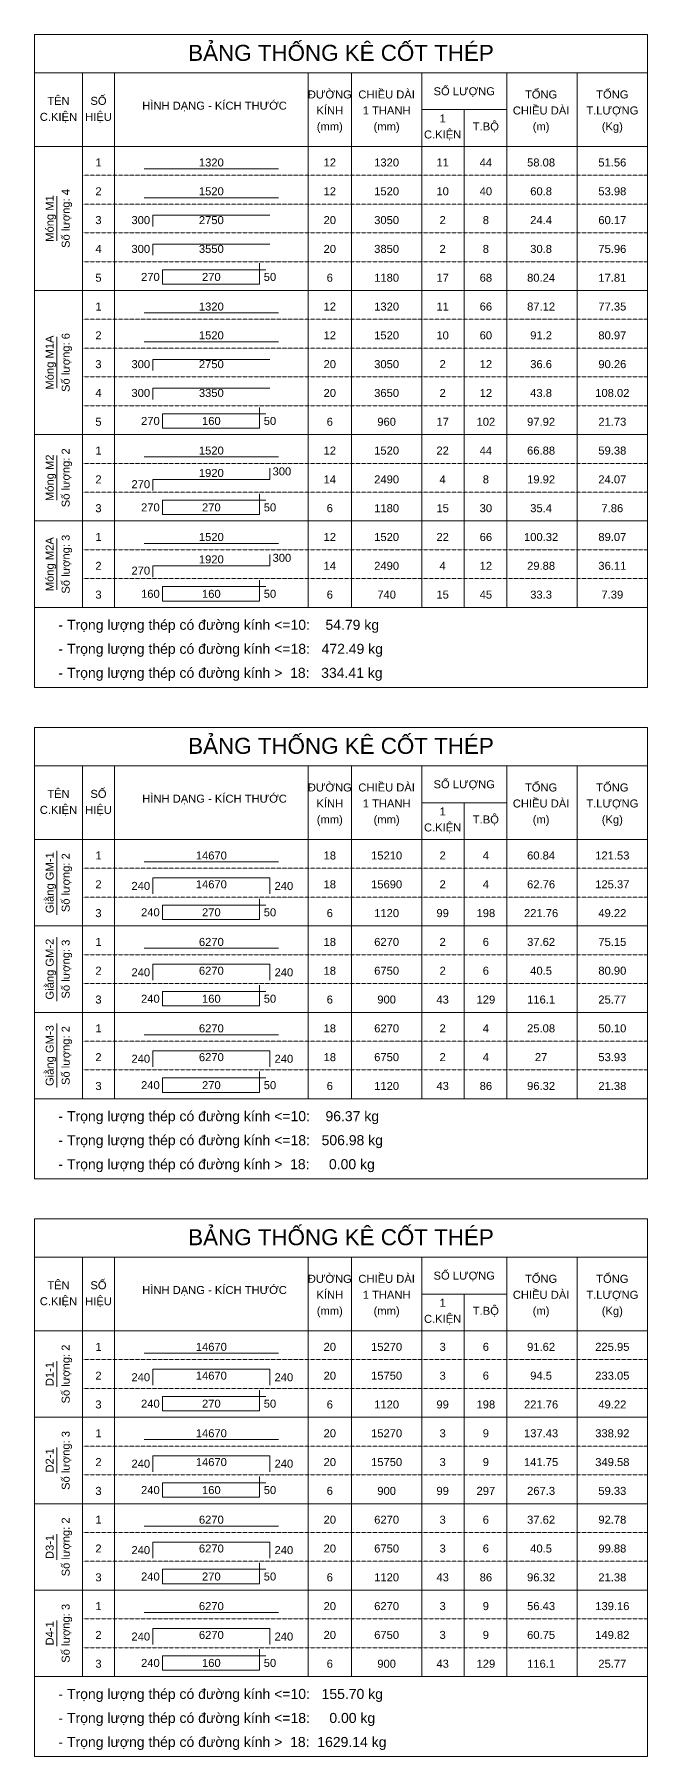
# Model space of a CAD drawing. Header units: inches. Extents: x 0 to 9575, y -644575 to -530500.
# Drawn here: x 0 to 9575, y -557400 to -530500 of the extents above; entities that cross this region are included whole.
import ezdxf
from ezdxf.enums import TextEntityAlignment as Align

# ---------------------------------------------------------------- set-up
doc = ezdxf.new("R2010")
doc.units = ezdxf.units.IN
doc.header["$MEASUREMENT"] = 0
doc.linetypes.add('HIDDENX2', pattern=[0.75, 0.5, -0.25])
for name, color, linetype, lineweight in [('Bao', 2, 'Continuous', 0), ('NetMo', 9, 'HIDDENX2', 0), ('Steel', 4, 'Continuous', 0), ('Text', 2, 'Continuous', 0), ('TextThep', 7, 'Continuous', 0)]:
    doc.layers.add(name, color=color, linetype=linetype, lineweight=lineweight)
doc.styles.add('Hoa', font='micross.ttf')
doc.styles.add('Thuong', font='micross.ttf')

msp = doc.modelspace()

# ---------------------------------------------------------------- linework, layer by layer
at = {"layer": 'Bao'}
for p, q in [((0, -530500), (9575, -530500)), ((0, -530500), (0, -540700)), ((9575, -530500), (9575, -540700)), ((0, -531100), (9575, -531100)), ((750, -531100), (750, -539450)), ((1250, -531100), (1250, -539450)), ((4275, -531100), (4275, -539450)), ((4950, -531100), (4950, -539450)), ((6050, -531100), (6050, -539450)), ((7375, -531100), (7375, -539450)), ((8475, -531100), (8475, -539450)), ((6050, -531675), (7375, -531675)), ((6712.5, -531675), (6712.5, -539450)), ((0, -532250), (9575, -532250)), ((0, -541325), (9575, -541325)), ((0, -541325), (0, -548375)), ((9575, -541325), (9575, -548375)), ((0, -541925), (9575, -541925)), ((750, -541925), (750, -547125)), ((1250, -541925), (1250, -547125)), ((4275, -541925), (4275, -547125)), ((4950, -541925), (4950, -547125)), ((6050, -541925), (6050, -547125)), ((7375, -541925), (7375, -547125)), ((8475, -541925), (8475, -547125)), ((6050, -542500), (7375, -542500)), ((6712.5, -542500), (6712.5, -547125)), ((0, -543075), (9575, -543075)), ((0, -549000), (9575, -549000)), ((0, -549000), (0, -557400)), ((9575, -549000), (9575, -557400)), ((0, -549600), (9575, -549600)), ((750, -549600), (750, -556150)), ((1250, -549600), (1250, -556150)), ((4275, -549600), (4275, -556150)), ((4950, -549600), (4950, -556150)), ((6050, -549600), (6050, -556150)), ((7375, -549600), (7375, -556150)), ((8475, -549600), (8475, -556150)), ((6050, -550175), (7375, -550175)), ((6712.5, -550175), (6712.5, -556150)), ((0, -550750), (9575, -550750))]:
    msp.add_line(p, q, dxfattribs=at)
at = {"layer": 'NetMo'}
for p, q in [((750, -532700), (9575, -532700)), ((750, -533150), (9575, -533150)), ((750, -533600), (9575, -533600)), ((750, -534050), (9575, -534050)), ((750, -534500), (9575, -534500)), ((750, -534950), (9575, -534950)), ((750, -535400), (9575, -535400)), ((750, -535850), (9575, -535850)), ((750, -536300), (9575, -536300)), ((750, -536750), (9575, -536750)), ((750, -537200), (9575, -537200)), ((750, -537650), (9575, -537650)), ((750, -538100), (9575, -538100)), ((750, -538550), (9575, -538550)), ((750, -539000), (9575, -539000)), ((750, -539450), (9575, -539450)), ((750, -543525), (9575, -543525)), ((750, -543975), (9575, -543975)), ((750, -544425), (9575, -544425)), ((750, -544875), (9575, -544875)), ((750, -545325), (9575, -545325)), ((750, -545775), (9575, -545775)), ((750, -546225), (9575, -546225)), ((750, -546675), (9575, -546675)), ((750, -547125), (9575, -547125)), ((750, -551200), (9575, -551200)), ((750, -551650), (9575, -551650)), ((750, -552100), (9575, -552100)), ((750, -552550), (9575, -552550)), ((750, -553000), (9575, -553000)), ((750, -553450), (9575, -553450)), ((750, -553900), (9575, -553900)), ((750, -554350), (9575, -554350)), ((750, -554800), (9575, -554800)), ((750, -555250), (9575, -555250)), ((750, -555700), (9575, -555700)), ((750, -556150), (9575, -556150))]:
    msp.add_line(p, q, dxfattribs=at)
at = {"layer": 'Steel'}
for points in [[(1712.5, -532600), (3812.5, -532600)], [(1712.5, -533050), (3812.5, -533050)], [(1850, -533500), (1850, -533325), (3675, -533325)], [(1850, -533950), (1850, -533775), (3675, -533775)], [(3612.5, -534175), (2000, -534175), (2000, -534400), (3512.5, -534400), (3512.5, -534075)], [(1712.5, -534850), (3812.5, -534850)], [(1712.5, -535300), (3812.5, -535300)], [(1850, -535750), (1850, -535575), (3675, -535575)], [(1850, -536200), (1850, -536025), (3675, -536025)], [(3612.5, -536425), (2000, -536425), (2000, -536650), (3512.5, -536650), (3512.5, -536325)], [(1712.5, -537100), (3812.5, -537100)], [(1850, -537625), (1850, -537450), (3675, -537450), (3675, -537275)], [(3612.5, -537775), (2000, -537775), (2000, -538000), (3512.5, -538000), (3512.5, -537675)], [(1712.5, -538450), (3812.5, -538450)], [(1850, -538975), (1850, -538800), (3675, -538800), (3675, -538625)], [(3612.5, -539125), (2000, -539125), (2000, -539350), (3512.5, -539350), (3512.5, -539025)], [(1712.5, -543425), (3812.5, -543425)], [(1850, -543925), (1850, -543675), (3675, -543675), (3675, -543925)], [(3612.5, -544100), (2000, -544100), (2000, -544325), (3512.5, -544325), (3512.5, -544000)], [(1712.5, -544775), (3812.5, -544775)], [(1850, -545275), (1850, -545025), (3675, -545025), (3675, -545275)], [(3612.5, -545450), (2000, -545450), (2000, -545675), (3512.5, -545675), (3512.5, -545350)], [(1712.5, -546125), (3812.5, -546125)], [(1850, -546625), (1850, -546375), (3675, -546375), (3675, -546625)], [(3612.5, -546800), (2000, -546800), (2000, -547025), (3512.5, -547025), (3512.5, -546700)], [(1712.5, -551100), (3812.5, -551100)], [(1850, -551600), (1850, -551350), (3675, -551350), (3675, -551600)], [(3612.5, -551775), (2000, -551775), (2000, -552000), (3512.5, -552000), (3512.5, -551675)], [(1712.5, -552450), (3812.5, -552450)], [(1850, -552950), (1850, -552700), (3675, -552700), (3675, -552950)], [(3612.5, -553125), (2000, -553125), (2000, -553350), (3512.5, -553350), (3512.5, -553025)], [(1712.5, -553800), (3812.5, -553800)], [(1850, -554300), (1850, -554050), (3675, -554050), (3675, -554300)], [(3612.5, -554475), (2000, -554475), (2000, -554700), (3512.5, -554700), (3512.5, -554375)], [(1712.5, -555150), (3812.5, -555150)], [(1850, -555650), (1850, -555400), (3675, -555400), (3675, -555650)], [(3612.5, -555825), (2000, -555825), (2000, -556050), (3512.5, -556050), (3512.5, -555725)]]:
    msp.add_lwpolyline(points, dxfattribs=at)
at = {"layer": 'Text'}
for p, q in [((350, -533725), (350, -533025)), ((0, -534500), (9575, -534500)), ((350, -536025), (350, -535225)), ((0, -536750), (9575, -536750)), ((350, -537775), (350, -537075)), ((0, -538100), (9575, -538100)), ((350, -539175), (350, -538375)), ((0, -539450), (9575, -539450)), ((0, -539450), (9575, -539450)), ((0, -540700), (9575, -540700)), ((350, -544250), (350, -543250)), ((0, -544425), (9575, -544425)), ((350, -545600), (350, -544600)), ((0, -545775), (9575, -545775)), ((350, -546950), (350, -545950)), ((0, -547125), (9575, -547125)), ((0, -547125), (9575, -547125)), ((0, -548375), (9575, -548375)), ((350, -551625), (350, -551225)), ((0, -552100), (9575, -552100)), ((350, -552975), (350, -552575)), ((0, -553450), (9575, -553450)), ((350, -554325), (350, -553925)), ((0, -554800), (9575, -554800)), ((350, -555675), (350, -555275)), ((0, -556150), (9575, -556150)), ((0, -556150), (9575, -556150)), ((0, -557400), (9575, -557400))]:
    msp.add_line(p, q, dxfattribs=at)

# ---------------------------------------------------------------- texts
at = {"layer": 'Text', "color": 4, "style": 'Hoa'}
for p in [(4787.5, -530912.5), (4787.5, -541737.5), (4787.5, -549412.5)]:
    msp.add_text('BẢNG THỐNG KÊ CỐT THÉP', height=250, dxfattribs=at).set_placement(p, align=Align.CENTER)
at = {"layer": 'Text'}
for s, style, p in [('TÊN', 'Hoa', (375, -531600)), ('SỐ', 'Hoa', (1000, -531600)), ('HÌNH DẠNG - KÍCH THƯỚC', 'Hoa', (2812.5, -531675)), ('ĐƯỜNG', 'Hoa', (4612.5, -531500)), ('CHIỀU DÀI', 'Hoa', (5500, -531500)), ('SỐ LƯỢNG', 'Hoa', (6712.5, -531450)), ('TỔNG', 'Hoa', (7912.5, -531500)), ('TỔNG', 'Hoa', (9025, -531500)), ('C.KIỆN', 'Hoa', (375, -531850)), ('HIỆU', 'Hoa', (1000, -531850)), ('KÍNH', 'Hoa', (4612.5, -531750)), ('1 THANH', 'Hoa', (5500, -531750)), ('1', 'Hoa', (6375, -531875)), ('CHIỀU DÀI', 'Hoa', (7912.5, -531750)), ('T.LƯỢNG', 'Hoa', (9025, -531750)), ('(mm)', 'Thuong', (4612.5, -532000)), ('(mm)', 'Thuong', (5500, -532000)), ('C.KIỆN', 'Hoa', (6375, -532125)), ('T.BỘ', 'Hoa', (7050, -532000)), ('(m)', 'Thuong', (7912.5, -532000)), ('(Kg)', 'Thuong', (9025, -532000)), ('TÊN', 'Hoa', (375, -542425)), ('SỐ', 'Hoa', (1000, -542425)), ('ĐƯỜNG', 'Hoa', (4612.5, -542325)), ('CHIỀU DÀI', 'Hoa', (5500, -542325)), ('SỐ LƯỢNG', 'Hoa', (6712.5, -542275)), ('TỔNG', 'Hoa', (7912.5, -542325)), ('TỔNG', 'Hoa', (9025, -542325)), ('C.KIỆN', 'Hoa', (375, -542675)), ('HIỆU', 'Hoa', (1000, -542675)), ('HÌNH DẠNG - KÍCH THƯỚC', 'Hoa', (2812.5, -542500)), ('KÍNH', 'Hoa', (4612.5, -542575)), ('1 THANH', 'Hoa', (5500, -542575)), ('CHIỀU DÀI', 'Hoa', (7912.5, -542575)), ('T.LƯỢNG', 'Hoa', (9025, -542575)), ('(mm)', 'Thuong', (4612.5, -542825)), ('(mm)', 'Thuong', (5500, -542825)), ('C.KIỆN', 'Hoa', (6375, -542950)), ('1', 'Hoa', (6375, -542700)), ('T.BỘ', 'Hoa', (7050, -542825)), ('(m)', 'Thuong', (7912.5, -542825)), ('(Kg)', 'Thuong', (9025, -542825)), ('SỐ LƯỢNG', 'Hoa', (6712.5, -549950)), ('TÊN', 'Hoa', (375, -550100)), ('SỐ', 'Hoa', (1000, -550100)), ('HÌNH DẠNG - KÍCH THƯỚC', 'Hoa', (2812.5, -550175)), ('ĐƯỜNG', 'Hoa', (4612.5, -550000)), ('KÍNH', 'Hoa', (4612.5, -550250)), ('CHIỀU DÀI', 'Hoa', (5500, -550000)), ('CHIỀU DÀI', 'Hoa', (7912.5, -550250)), ('TỔNG', 'Hoa', (7912.5, -550000)), ('TỔNG', 'Hoa', (9025, -550000)), ('C.KIỆN', 'Hoa', (375, -550350)), ('HIỆU', 'Hoa', (1000, -550350)), ('(mm)', 'Thuong', (4612.5, -550500)), ('1 THANH', 'Hoa', (5500, -550250)), ('(mm)', 'Thuong', (5500, -550500)), ('1', 'Hoa', (6375, -550375)), ('T.BỘ', 'Hoa', (7050, -550500)), ('(m)', 'Thuong', (7912.5, -550500)), ('T.LƯỢNG', 'Hoa', (9025, -550250)), ('(Kg)', 'Thuong', (9025, -550500)), ('C.KIỆN', 'Hoa', (6375, -550625))]:
    msp.add_text(s, height=125, dxfattribs=dict(at, style=style)).set_placement(p, align=Align.CENTER)
at = {"layer": 'Text', "style": 'Hoa'}
for s, p in [('Móng M1', (300, -533375)), ('Số lượng: 4', (550, -533375)), ('Móng M1A', (300, -535625)), ('Số lượng: 6', (550, -535625)), ('Móng M2', (300, -537425)), ('Số lượng: 2', (550, -537425)), ('Móng M2A', (300, -538775)), ('Số lượng: 3', (550, -538775)), ('Giằng GM-1', (300, -543750)), ('Số lượng: 2', (550, -543750)), ('Giằng GM-2', (300, -545100)), ('Số lượng: 3', (550, -545100)), ('Giằng GM-3', (300, -546450)), ('Số lượng: 2', (550, -546450)), ('Số lượng: 2', (550, -551425)), ('D1-1', (300, -551425)), ('Số lượng: 3', (550, -552775)), ('D2-1', (300, -552775)), ('Số lượng: 2', (550, -554125)), ('D3-1', (300, -554125)), ('Số lượng: 3', (550, -555475)), ('D4-1', (300, -555475))]:
    msp.add_text(s, height=125, rotation=90.00021, dxfattribs=at).set_placement(p, align=Align.CENTER)
for s, p in [('- Trọng lượng thép có đường kính <=10:    54.79 kg', (375, -539800)), ('- Trọng lượng thép có đường kính <=18:   472.49 kg', (375, -540175)), ('- Trọng lượng thép có đường kính >  18:   334.41 kg', (375, -540550)), ('- Trọng lượng thép có đường kính <=10:    96.37 kg', (375, -547475)), ('- Trọng lượng thép có đường kính <=18:   506.98 kg', (375, -547850)), ('- Trọng lượng thép có đường kính >  18:     0.00 kg', (375, -548225)), ('- Trọng lượng thép có đường kính <=10:   155.70 kg', (375, -556500)), ('- Trọng lượng thép có đường kính <=18:     0.00 kg', (375, -556875)), ('- Trọng lượng thép có đường kính >  18:  1629.14 kg', (375, -557250))]:
    msp.add_text(s, height=156.25, dxfattribs=at).set_placement(p)
at = {"layer": 'TextThep', "style": 'Hoa'}
for s, p in [('1', (1000, -532600)), ('1320', (2762.5, -532600)), ('12', (4612.5, -532600)), ('1320', (5500, -532600)), ('11', (6375, -532600)), ('44', (7050, -532600)), ('58.08', (7912.5, -532600)), ('51.56', (9025, -532600)), ('2', (1000, -533050)), ('1520', (2762.5, -533050)), ('12', (4612.5, -533050)), ('1520', (5500, -533050)), ('10', (6375, -533050)), ('40', (7050, -533050)), ('60.8', (7912.5, -533050)), ('53.98', (9025, -533050)), ('3', (1000, -533500)), ('2750', (2762.5, -533500)), ('20', (4612.5, -533500)), ('4', (1000, -533950)), ('3550', (2762.5, -533950)), ('20', (4612.5, -533950)), ('270', (2762.5, -534387.5)), ('5', (1000, -534400)), ('6', (4612.5, -534400)), ('1', (1000, -534850)), ('1320', (2762.5, -534850)), ('12', (4612.5, -534850)), ('1320', (5500, -534850)), ('11', (6375, -534850)), ('66', (7050, -534850)), ('87.12', (7912.5, -534850)), ('77.35', (9025, -534850)), ('2', (1000, -535300)), ('1520', (2762.5, -535300)), ('12', (4612.5, -535300)), ('1520', (5500, -535300)), ('10', (6375, -535300)), ('60', (7050, -535300)), ('91.2', (7912.5, -535300)), ('80.97', (9025, -535300)), ('3', (1000, -535750)), ('2750', (2762.5, -535750)), ('20', (4612.5, -535750)), ('4', (1000, -536200)), ('3350', (2762.5, -536200)), ('20', (4612.5, -536200)), ('5', (1000, -536650)), ('160', (2762.5, -536637.5)), ('6', (4612.5, -536650)), ('1', (1000, -537100)), ('1520', (2762.5, -537100)), ('12', (4612.5, -537100)), ('1520', (5500, -537100)), ('22', (6375, -537100)), ('44', (7050, -537100)), ('66.88', (7912.5, -537100)), ('59.38', (9025, -537100)), ('2', (1000, -537550)), ('1920', (2762.5, -537450)), ('14', (4612.5, -537550)), ('3', (1000, -538000)), ('270', (2762.5, -537987.5)), ('6', (4612.5, -538000)), ('1', (1000, -538450)), ('1520', (2762.5, -538450)), ('12', (4612.5, -538450)), ('1520', (5500, -538450)), ('22', (6375, -538450)), ('66', (7050, -538450)), ('100.32', (7912.5, -538450)), ('89.07', (9025, -538450)), ('2', (1000, -538900)), ('1920', (2762.5, -538800)), ('14', (4612.5, -538900)), ('3', (1000, -539350)), ('160', (2762.5, -539337.5)), ('6', (4612.5, -539350)), ('1', (1000, -543425)), ('14670', (2762.5, -543425)), ('18', (4612.5, -543425)), ('15210', (5500, -543425)), ('2', (6375, -543425)), ('4', (7050, -543425)), ('60.84', (7912.5, -543425)), ('121.53', (9025, -543425)), ('2', (1000, -543875)), ('14670', (2762.5, -543875)), ('18', (4612.5, -543875)), ('3', (1000, -544325)), ('270', (2762.5, -544312.5)), ('6', (4612.5, -544325)), ('1', (1000, -544775)), ('6270', (2762.5, -544775)), ('18', (4612.5, -544775)), ('6270', (5500, -544775)), ('2', (6375, -544775)), ('6', (7050, -544775)), ('37.62', (7912.5, -544775)), ('75.15', (9025, -544775)), ('2', (1000, -545225)), ('6270', (2762.5, -545225)), ('18', (4612.5, -545225)), ('3', (1000, -545675)), ('160', (2762.5, -545662.5)), ('6', (4612.5, -545675)), ('1', (1000, -546125)), ('6270', (2762.5, -546125)), ('18', (4612.5, -546125)), ('6270', (5500, -546125)), ('2', (6375, -546125)), ('4', (7050, -546125)), ('25.08', (7912.5, -546125)), ('50.10', (9025, -546125)), ('2', (1000, -546575)), ('6270', (2762.5, -546575)), ('18', (4612.5, -546575)), ('3', (1000, -547025)), ('270', (2762.5, -547012.5)), ('6', (4612.5, -547025)), ('1', (1000, -551100)), ('14670', (2762.5, -551100)), ('20', (4612.5, -551100)), ('15270', (5500, -551100)), ('3', (6375, -551100)), ('6', (7050, -551100)), ('91.62', (7912.5, -551100)), ('225.95', (9025, -551100)), ('2', (1000, -551550)), ('14670', (2762.5, -551550)), ('20', (4612.5, -551550)), ('3', (1000, -552000)), ('270', (2762.5, -551987.5)), ('6', (4612.5, -552000)), ('1', (1000, -552450)), ('14670', (2762.5, -552450)), ('20', (4612.5, -552450)), ('15270', (5500, -552450)), ('3', (6375, -552450)), ('9', (7050, -552450)), ('137.43', (7912.5, -552450)), ('338.92', (9025, -552450)), ('2', (1000, -552900)), ('14670', (2762.5, -552900)), ('20', (4612.5, -552900)), ('3', (1000, -553350)), ('160', (2762.5, -553337.5)), ('6', (4612.5, -553350)), ('1', (1000, -553800)), ('6270', (2762.5, -553800)), ('20', (4612.5, -553800)), ('6270', (5500, -553800)), ('3', (6375, -553800)), ('6', (7050, -553800)), ('37.62', (7912.5, -553800)), ('92.78', (9025, -553800)), ('2', (1000, -554250)), ('6270', (2762.5, -554250)), ('20', (4612.5, -554250)), ('3', (1000, -554700)), ('270', (2762.5, -554687.5)), ('6', (4612.5, -554700)), ('1', (1000, -555150)), ('6270', (2762.5, -555150)), ('20', (4612.5, -555150)), ('6270', (5500, -555150)), ('3', (6375, -555150)), ('9', (7050, -555150)), ('56.43', (7912.5, -555150)), ('139.16', (9025, -555150)), ('2', (1000, -555600)), ('6270', (2762.5, -555600)), ('20', (4612.5, -555600)), ('3', (1000, -556050)), ('160', (2762.5, -556037.5)), ('6', (4612.5, -556050))]:
    msp.add_text(s, height=125, dxfattribs=at).set_placement(p, align=Align.BOTTOM_CENTER)
for s, p in [('300', (1806.25, -533500)), ('300', (1806.25, -533950)), ('270', (1956.25, -534387.5)), ('300', (1806.25, -535750)), ('300', (1806.25, -536200)), ('270', (1956.25, -536637.5)), ('270', (1806.25, -537625)), ('270', (1956.25, -537987.5)), ('270', (1806.25, -538975)), ('160', (1956.25, -539337.5)), ('240', (1806.25, -543900)), ('240', (1956.25, -544312.5)), ('240', (1806.25, -545250)), ('240', (1956.25, -545662.5)), ('240', (1806.25, -546600)), ('240', (1956.25, -547012.5)), ('240', (1806.25, -551575)), ('240', (1956.25, -551987.5)), ('240', (1806.25, -552925)), ('240', (1956.25, -553337.5)), ('240', (1806.25, -554275)), ('240', (1956.25, -554687.5)), ('240', (1806.25, -555625)), ('240', (1956.25, -556037.5))]:
    msp.add_text(s, height=125, dxfattribs=at).set_placement(p, align=Align.BOTTOM_RIGHT)
at = {"layer": 'TextThep', "color": 7, "style": 'Hoa'}
for s, p in [('3050', (5500, -533500)), ('2', (6375, -533500)), ('8', (7050, -533500)), ('24.4', (7912.5, -533500)), ('60.17', (9025, -533500)), ('3850', (5500, -533950)), ('2', (6375, -533950)), ('8', (7050, -533950)), ('30.8', (7912.5, -533950)), ('75.96', (9025, -533950)), ('1180', (5500, -534400)), ('17', (6375, -534400)), ('68', (7050, -534400)), ('80.24', (7912.5, -534400)), ('17.81', (9025, -534400)), ('3050', (5500, -535750)), ('2', (6375, -535750)), ('12', (7050, -535750)), ('36.6', (7912.5, -535750)), ('90.26', (9025, -535750)), ('3650', (5500, -536200)), ('2', (6375, -536200)), ('12', (7050, -536200)), ('43.8', (7912.5, -536200)), ('108.02', (9025, -536200)), ('960', (5500, -536650)), ('17', (6375, -536650)), ('102', (7050, -536650)), ('97.92', (7912.5, -536650)), ('21.73', (9025, -536650)), ('2490', (5500, -537550)), ('4', (6375, -537550)), ('8', (7050, -537550)), ('19.92', (7912.5, -537550)), ('24.07', (9025, -537550)), ('1180', (5500, -538000)), ('15', (6375, -538000)), ('30', (7050, -538000)), ('35.4', (7912.5, -538000)), ('7.86', (9025, -538000)), ('2490', (5500, -538900)), ('4', (6375, -538900)), ('12', (7050, -538900)), ('29.88', (7912.5, -538900)), ('36.11', (9025, -538900)), ('740', (5500, -539350)), ('15', (6375, -539350)), ('45', (7050, -539350)), ('33.3', (7912.5, -539350)), ('7.39', (9025, -539350)), ('15690', (5500, -543875)), ('2', (6375, -543875)), ('4', (7050, -543875)), ('62.76', (7912.5, -543875)), ('125.37', (9025, -543875)), ('1120', (5500, -544325)), ('99', (6375, -544325)), ('198', (7050, -544325)), ('221.76', (7912.5, -544325)), ('49.22', (9025, -544325)), ('6750', (5500, -545225)), ('2', (6375, -545225)), ('6', (7050, -545225)), ('40.5', (7912.5, -545225)), ('80.90', (9025, -545225)), ('900', (5500, -545675)), ('43', (6375, -545675)), ('129', (7050, -545675)), ('116.1', (7912.5, -545675)), ('25.77', (9025, -545675)), ('6750', (5500, -546575)), ('2', (6375, -546575)), ('4', (7050, -546575)), ('27', (7912.5, -546575)), ('53.93', (9025, -546575)), ('1120', (5500, -547025)), ('43', (6375, -547025)), ('86', (7050, -547025)), ('96.32', (7912.5, -547025)), ('21.38', (9025, -547025)), ('15750', (5500, -551550)), ('3', (6375, -551550)), ('6', (7050, -551550)), ('94.5', (7912.5, -551550)), ('233.05', (9025, -551550)), ('1120', (5500, -552000)), ('99', (6375, -552000)), ('198', (7050, -552000)), ('221.76', (7912.5, -552000)), ('49.22', (9025, -552000)), ('15750', (5500, -552900)), ('3', (6375, -552900)), ('9', (7050, -552900)), ('141.75', (7912.5, -552900)), ('349.58', (9025, -552900)), ('900', (5500, -553350)), ('99', (6375, -553350)), ('297', (7050, -553350)), ('267.3', (7912.5, -553350)), ('59.33', (9025, -553350)), ('6750', (5500, -554250)), ('3', (6375, -554250)), ('6', (7050, -554250)), ('40.5', (7912.5, -554250)), ('99.88', (9025, -554250)), ('1120', (5500, -554700)), ('43', (6375, -554700)), ('86', (7050, -554700)), ('96.32', (7912.5, -554700)), ('21.38', (9025, -554700)), ('6750', (5500, -555600)), ('3', (6375, -555600)), ('9', (7050, -555600)), ('60.75', (7912.5, -555600)), ('149.82', (9025, -555600)), ('900', (5500, -556050)), ('43', (6375, -556050)), ('129', (7050, -556050)), ('116.1', (7912.5, -556050)), ('25.77', (9025, -556050))]:
    msp.add_text(s, height=125, dxfattribs=at).set_placement(p, align=Align.BOTTOM_CENTER)
at = {"layer": 'TextThep', "style": 'Hoa'}
for s, p in [('50', (3581.25, -534387.5)), ('50', (3581.25, -536637.5)), ('300', (3718.75, -537425)), ('50', (3581.25, -537987.5)), ('300', (3718.75, -538775)), ('50', (3581.25, -539337.5)), ('240', (3750, -543900)), ('50', (3581.25, -544312.5)), ('240', (3750, -545250)), ('50', (3581.25, -545662.5)), ('240', (3750, -546600)), ('50', (3581.25, -547012.5)), ('240', (3750, -551575)), ('50', (3581.25, -551987.5)), ('240', (3750, -552925)), ('50', (3581.25, -553337.5)), ('240', (3750, -554275)), ('50', (3581.25, -554687.5)), ('240', (3750, -555625)), ('50', (3581.25, -556037.5))]:
    msp.add_text(s, height=125, dxfattribs=at).set_placement(p, align=Align.BOTTOM_LEFT)

doc.saveas('drawing.dxf')
